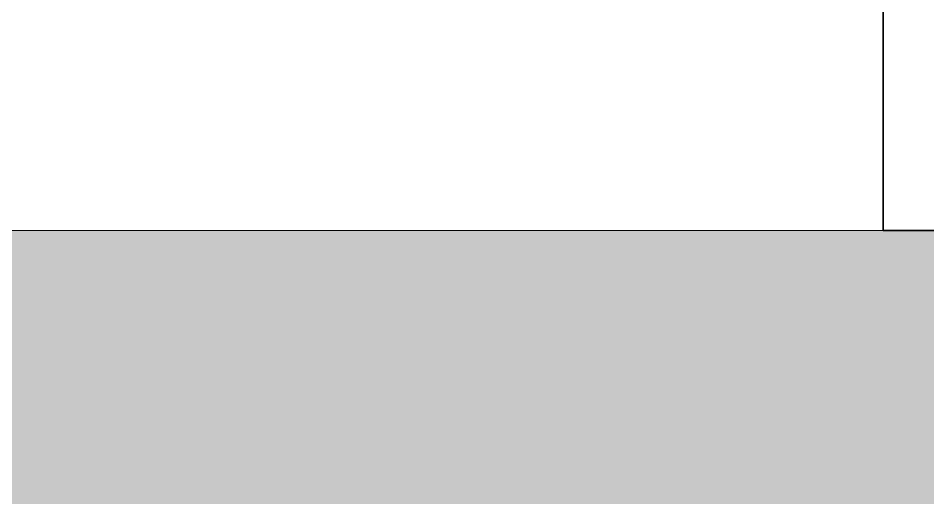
# Model space of a CAD drawing. Header units: millimetres. Extents: x 2258 to 5600, y 711 to 2563.
# Drawn here: x 4511.24 to 4517.59, y 1336.49 to 1339.83 of the extents above; entities that cross this region are included whole.
import ezdxf

# ---------------------------------------------------------------- set-up
doc = ezdxf.new("R2010")
doc.units = ezdxf.units.MM
for name, color, linetype, lineweight in [('HAT', 8, 'Continuous', 18), ('PQI-A-IN-ELEV', 245, 'Continuous', 9), ('PQI-A-WALL', 30, 'Continuous', 50), ('PQI-A-WIN', 140, 'Continuous', 13)]:
    doc.layers.add(name, color=color, linetype=linetype, lineweight=lineweight)

# ---------------------------------------------------------------- blocks, each defined once
blk = doc.blocks.new('w2')
at = {"layer": 'PQI-A-IN-ELEV', "ltscale": 1000}
blk.add_line((-1700, -100), (0, -100), dxfattribs=at)

msp = doc.modelspace()

# ---------------------------------------------------------------- hatches: boundary and pattern name
at = {"layer": 'HAT', "lineweight": 30, "true_color": 0x636466}
h = msp.add_hatch(color=251, dxfattribs=at)
h.dxf.hatch_style = 1
h.paths.add_polyline_path([(4202.9973, 1342.212), (4164.3632, 1342.212), (4155.043, 1342.212), (4155.043, 1330.212), (4131.043, 1330.212), (4131.043, 1301.412), (4131.043, 1262.292), (4092.643, 1262.292), (4055.083, 1262.292), (4055.083, 1330.212), (4031.083, 1330.212), (4031.083, 1300.8063), (4031.0804, 1248.127), (4178.9953, 1248.127), (4178.9953, 1283.9723), (4202.9973, 1283.9723)])
h.paths.add_polyline_path([(4178.9953, 1248.127), (4031.0804, 1248.127), (4031.0798, 1235.1529), (4031.0851, 1235.1529), (4031.0851, 1211.9738), (4054.2642, 1211.9738), (4119.9369, 1211.9723), (4130.296, 1211.9723), (4130.296, 1228.4145), (4140.6338, 1228.4145), (4140.6338, 1232.9357, -0.414214), (4141.0449, 1233.3467), (4150.4991, 1233.3467, -0.414214), (4150.9102, 1232.9357), (4150.9102, 1228.4145), (4161.1251, 1228.4145), (4161.1251, 1211.9723), (4178.9953, 1211.9723)])
h.paths.add_polyline_path([(4041.578, 1218.6014, -0.092507), (4043.052, 1217.3984, -0.147434), (4041.305, 1216.7461, -0.041558), (4041.6127, 1216.2446, -0.109204), (4040.2023, 1216.2007, -0.133264), (4040.7424, 1214.0838, -0.095733), (4039.4128, 1214.6851, -0.092507), (4038.7241, 1212.9115, -0.147434), (4037.5639, 1214.3715, -0.041558), (4037.1821, 1213.9238, -0.109204), (4036.7045, 1215.2516, -0.133264), (4034.8581, 1214.0838, -0.095733), (4035.0191, 1215.5342, -0.092507), (4033.1194, 1215.641, -0.147434), (4034.1494, 1217.1956, -0.041558), (4033.6057, 1217.4204, -0.109204), (4034.7209, 1218.2849, -0.133264), (4033.0397, 1219.6801, -0.095733), (4034.4689, 1219.9752, -0.092507), (4033.9834, 1221.8149, -0.147434), (4035.7802, 1221.3157, -0.041558), (4035.826, 1221.9023, -0.109204), (4036.9929, 1221.1088, -0.133264), (4037.8002, 1223.1388, -0.095733), (4038.5225, 1221.8708, -0.092507), (4040.1221, 1222.901, -0.147434), (4040.2026, 1221.0379, -0.041558), (4040.7746, 1221.1756, -0.109204), (4040.3805, 1219.8207, -0.133264), (4042.5607, 1219.6801, -0.095733)], flags=16)
h.paths.add_polyline_path([(4478.7609, 1276.7909), (4478.7609, 1314.3509), (4546.6809, 1314.3509), (4546.6809, 1338.3509), (4517.2752, 1338.3509), (4451.6218, 1338.3541), (4451.6218, 1338.3488), (4428.4426, 1338.3488), (4428.4426, 1315.1696), (4428.4411, 1249.497), (4428.4411, 1239.1379), (4444.8834, 1239.1379), (4444.8834, 1228.8001), (4449.4045, 1228.8001, -0.414214), (4449.8156, 1228.389), (4449.8156, 1218.9347, -0.414214), (4449.4045, 1218.5237), (4444.8834, 1218.5237), (4444.8834, 1208.3087), (4428.4411, 1208.3087), (4428.4411, 1195.4723), (4558.6809, 1195.4723), (4558.6809, 1205.0706), (4558.6809, 1214.3909), (4546.6809, 1214.3909), (4546.6809, 1238.3909), (4517.8809, 1238.3909), (4478.7609, 1238.3909)])
h.paths.add_polyline_path([(4435.0703, 1327.8559, -0.092507), (4433.8673, 1326.3818, -0.147434), (4433.215, 1328.1289, -0.041558), (4432.7135, 1327.8212, -0.109204), (4432.6696, 1329.2315, -0.133264), (4430.5527, 1328.6915, -0.095733), (4431.154, 1330.0211, -0.092507), (4429.3804, 1330.7097, -0.147434), (4430.8403, 1331.87, -0.041558), (4430.3927, 1332.2518, -0.109204), (4431.7205, 1332.7294, -0.133264), (4430.5527, 1334.5758, -0.095733), (4432.003, 1334.4148, -0.092507), (4432.1099, 1336.3144, -0.147434), (4433.6645, 1335.2844, -0.041558), (4433.8893, 1335.8282, -0.109204), (4434.7538, 1334.7129, -0.133264), (4436.149, 1336.3941, -0.095733), (4436.444, 1334.965, -0.092507), (4438.2837, 1335.4504, -0.147434), (4437.7846, 1333.6536, -0.041558), (4438.3711, 1333.6078, -0.109204), (4437.5777, 1332.441, -0.133264), (4439.6077, 1331.6336, -0.095733), (4438.3397, 1330.9114, -0.092507), (4439.3699, 1329.3118, -0.147434), (4437.5067, 1329.2313, -0.041558), (4437.6445, 1328.6592, -0.109204), (4436.2895, 1329.0533, -0.133264), (4436.149, 1326.8731, -0.095733)], flags=16)
h.paths.add_polyline_path([(4558.6809, 1195.4723), (4428.4411, 1195.4723), (4428.4411, 1190.4386), (4500.4411, 1190.4386), (4500.4411, 1166.4366), (4558.6809, 1166.4366)])

# ---------------------------------------------------------------- linework, layer by layer
at = {"layer": 'PQI-A-WALL', "color": 0, "lineweight": 35, "ltscale": 1000}
msp.add_lwpolyline([(4558.6809, 1338.3509), (4558.6809, 1205.0706), (4562.5441, 1205.0706), (4562.5441, 1346.0773), (4517.2752, 1346.0773), (4517.2752, 1338.3509), (4558.6809, 1338.3509)], dxfattribs=at)

# ---------------------------------------------------------------- block references
at = {"layer": 'PQI-A-WIN', "ltscale": 1000, "xscale": 0.03863196438221001, "yscale": 0.03863196438221001, "zscale": 0.03863196438221001, "rotation": 359.997245771198}
msp.add_blockref('w2', (4517.275, 1342.2141), dxfattribs=at)

doc.saveas('drawing.dxf')
